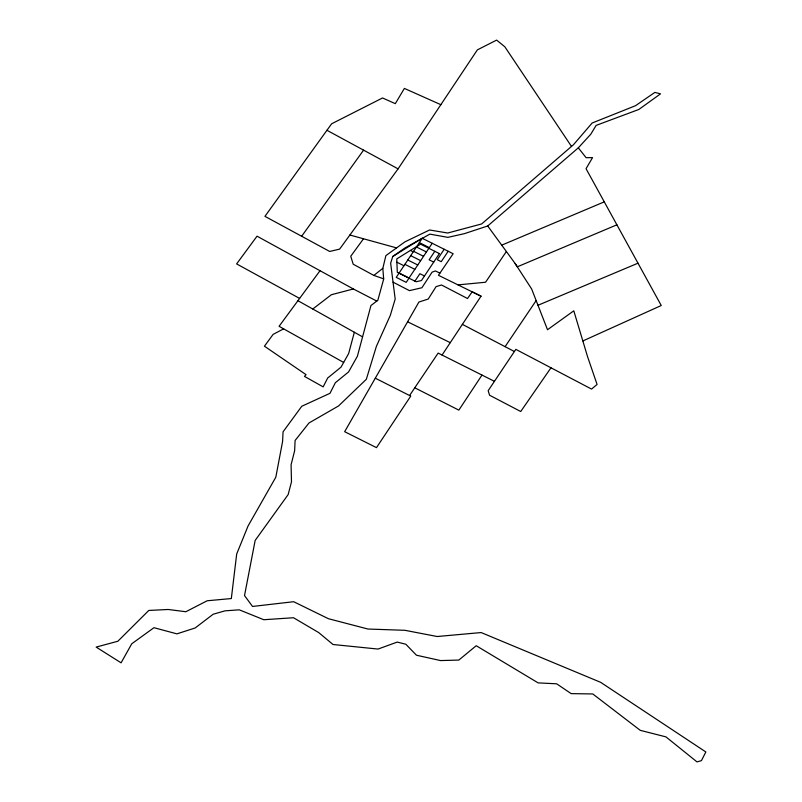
<?xml version="1.0" encoding="UTF-8"?>
<svg xmlns="http://www.w3.org/2000/svg" width="802" height="802" viewBox="0 0 802 802"><rect width="100%" height="100%" fill="white"/><g stroke="black" fill="none" stroke-linecap="round" stroke-linejoin="round"><path stroke-width="1.2" d="M382.825 268.359L385.872 255.637L404.9 241.873L429.581 229.984L447.727 233.021L481.671 223.938L573.48 144.731L592.137 123.017L635.515 105.704L654.873 92.4L660.527 93.844L638.843 109.473L596.127 125.393L590.793 134.225L578.322 147.839L487.706 225.984L464.398 233.653L447.877 237.362L429.882 234.124L404.94 247.958L392.749 256.49L390.654 263.206L395.185 299.056L390.323 315.346L376.369 346.414L366.324 379.296L338.524 405.962L309.001 422.975L295.096 440.498L294.635 450.734L291.086 464.749L291.487 481.822L288.169 494.563L255.156 540.428L244.52 595.575L252.53 606.452L293.672 601.711L328.429 618.713L367.988 629.039L404.89 630.302L437.19 636.517L481.15 632.557L600.638 682.322L705.85 751.965L701.429 760.637L696.998 761.9L665.941 736.878L640.257 730.341L592.798 693.961L571.164 693.62L556.648 683.805L538.122 682.883L476.218 645.73L458.824 660.066L440.589 660.577L416.449 655.214L405.842 644.247L397.251 642.081L378.023 649.059L333.03 644.507L318.685 632.567L293.502 617.74L263.778 619.725L239.287 609.831L225.031 610.833L213.192 614.232L195.137 627.986L176.901 633.861L153.964 627.695L131.759 643.775L121.082 662.833L96.15 647.094L117.844 641.249L148.801 610.452L168.24 609.48L185.823 611.736L207.187 600.768L231.327 598.553L236.69 553.992L248.069 525.972L275.818 477.21L282.585 441.481L283.056 431.827L301.783 406.253L329.973 393.321L335.346 382.724L348.569 371.938L357.401 356.218L370.945 305.552L377.832 300.269L383.677 279.096L382.825 268.359L373.852 275.417L353.201 264.219L350.755 256.259L363.496 238.775M354.344 332.259L348.649 353.552L341.03 367.126L327.667 378.023L323.176 386.875L304.459 376.399L306.063 374.664L264.429 346.193L273.131 334.384L283.607 328.84M571.495 146.445L504.849 46.807L496.638 40.1L477.37 49.874L398.083 168.861L339.617 249.121L329.682 251.457L264.951 216.35L331.627 123.789L382.534 97.964L395.306 103.659L404.378 88.41L440.849 104.681M481.992 375.075L458.844 410.123L414.764 387.807L409.581 395.536M442.062 355.045L481.04 296.179L438.443 275.297L453.15 253.743L422.143 238.244L392.749 256.49M422.243 238.294L396.228 277.372L406.203 282.364L409.1 278.023L399.085 273.011M409.06 277.993L414.834 269.312M432.218 243.277L414.875 269.332L404.86 264.329M414.925 281.161L419.887 273.703L424.479 275.988M434.804 251.287L429.14 259.808L433.722 262.094M444.188 249.262L437.25 259.688L441.24 261.683L448.178 251.257M487.706 225.984L515.155 263.527L531.656 288.991L547.505 329.732L573.791 310.815L587.585 356.75L597.079 384.439L591.575 389.09L515.836 349.361L488.177 390.684L489.561 395.216L520.729 411.516L550.974 367.797M414.764 387.807L438.153 353.08L494.413 381.311M505.09 346.664L536.157 300.57M506.373 251.517L485.551 282.244L457.992 284.88M301.652 236.259L363.577 150.154M320.028 270.705L279.076 326.304L343.657 362.444M312.79 309.001L331.406 294.715L353.361 288.971L376.78 301.081M582.894 340.94L661.249 305.512L586.041 168.681L592.558 157.623L586.112 157.693L578.322 147.839M501.721 245.161L604.277 201.853M616.898 224.811L517.29 266.825L515.155 263.527M537.992 305.271L637.981 263.186M349.893 235.016L396.559 247.898M373.852 275.417L383.657 278.855M439.917 273.141L435.396 270.936L432.067 272.179L421.912 287.738L409.441 290.635L393.05 282.154M481.04 296.179L472.177 291.838L467.506 298.514L441.551 285.001L436.087 286.605L428.228 299.046L418.915 302.033L344.659 431.687L376.479 447.636L410.744 396.118L375.296 378.183M407.596 321.792L450.263 342.654M419.346 242.635L429.321 247.617M416.459 246.976L426.433 251.968M413.571 251.317L423.546 256.309M410.403 250.445L413.18 251.828M410.684 255.658L420.659 260.65M407.787 260.008L417.762 264.991M396.9 262.204L403.927 265.723M462.373 324.369L514.333 351.487M326.925 130.275L398.083 168.861M353.361 288.971L257.031 236.189L236.62 263.908L299.607 298.424M297.933 300.7L362.574 336.86M439.396 253.582L421.451 280.53L416.138 281.763L397.301 272.349L396.759 258.906L420.539 244.159L439.396 253.582"/></g></svg>
